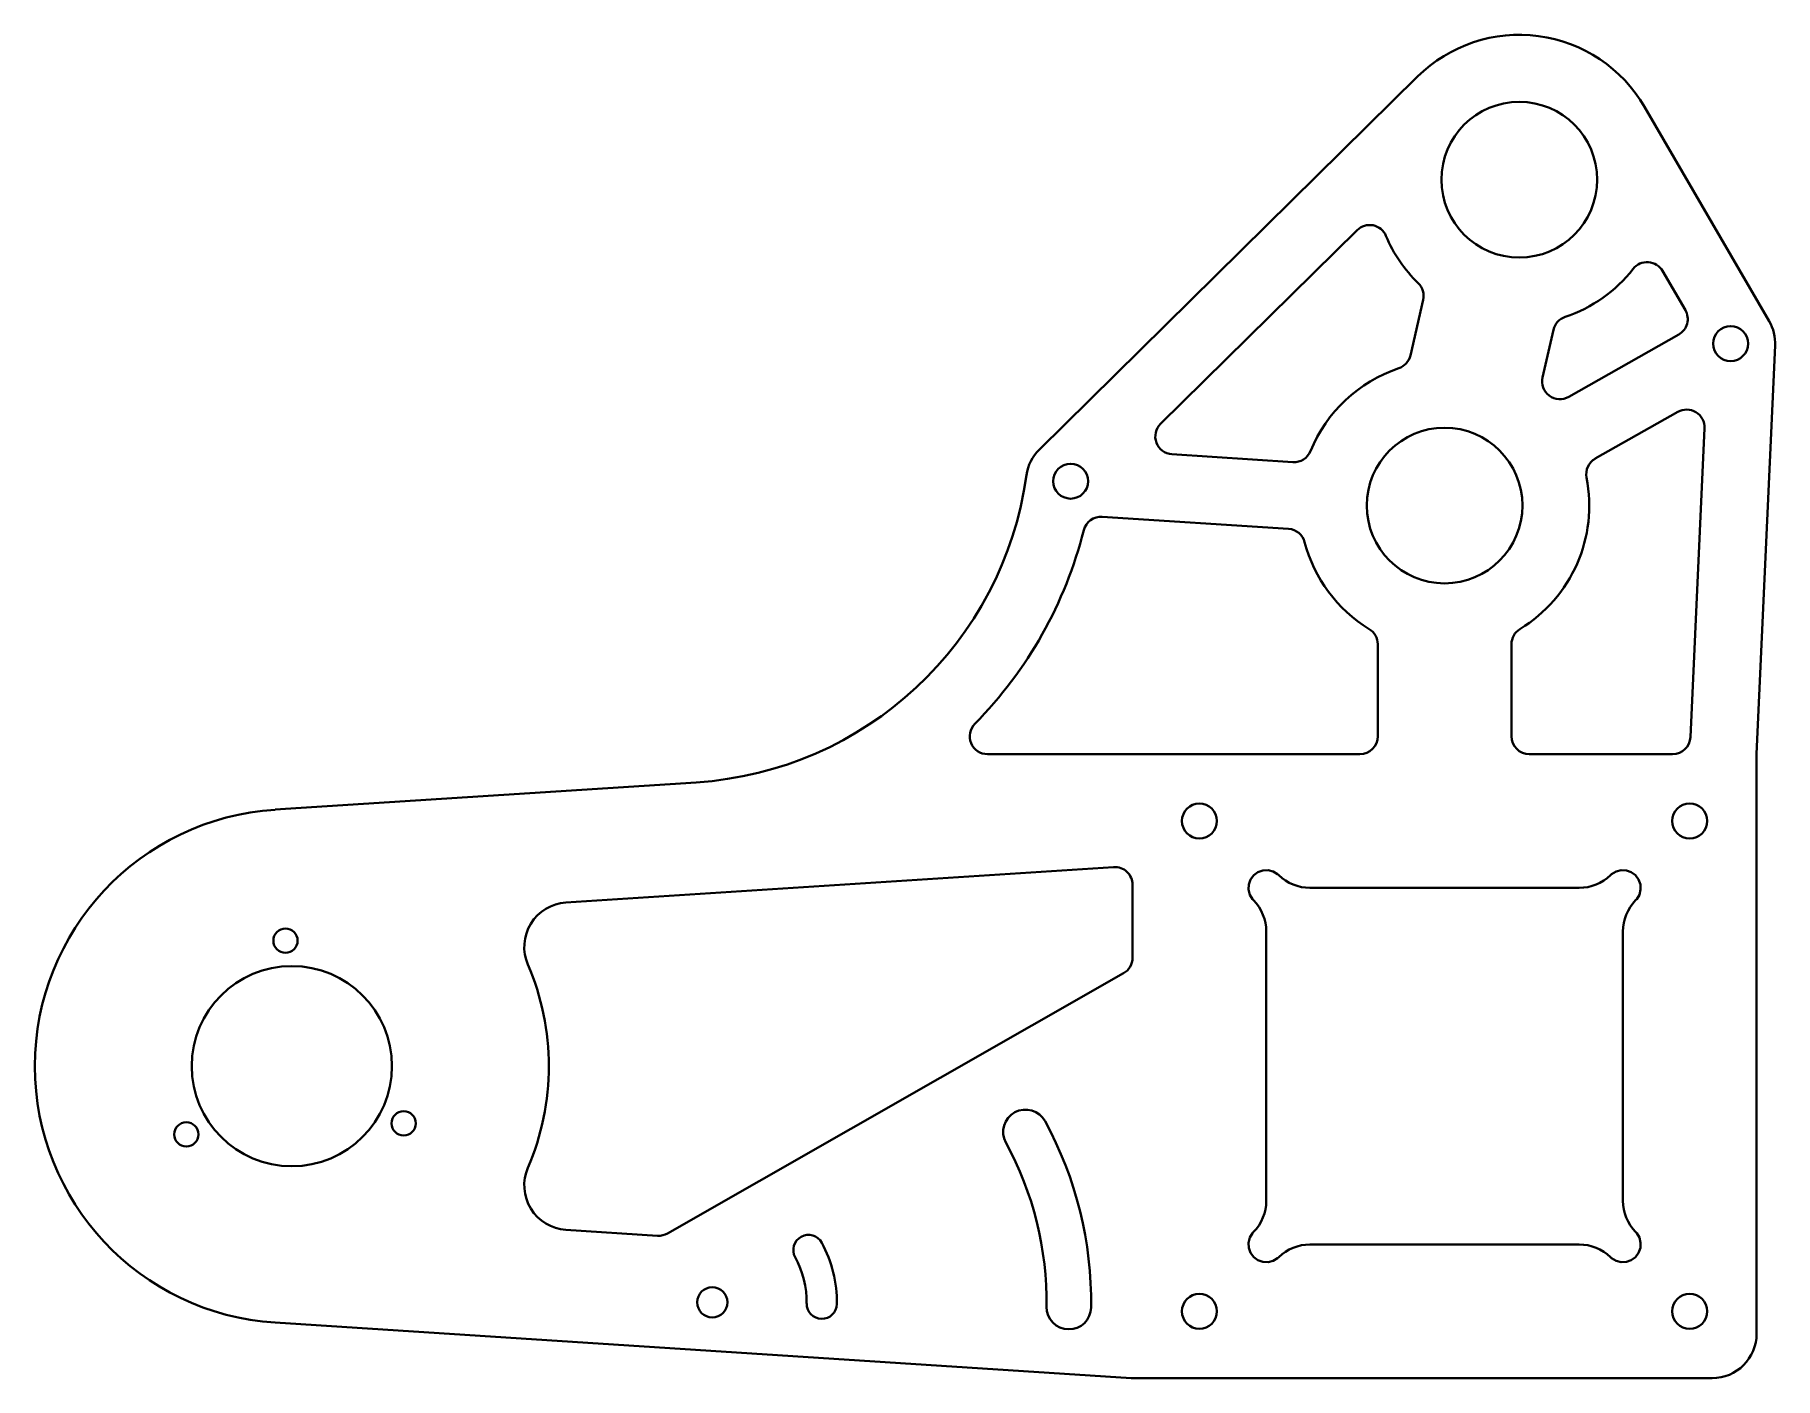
# Model space of a CAD drawing. Header units: inches. Extents: x -7.91 to 1.85, y -1.75 to 5.78.
import ezdxf

# ---------------------------------------------------------------- set-up
doc = ezdxf.new("R2010")
doc.units = ezdxf.units.IN
doc.header["$MEASUREMENT"] = 0
doc.layers.add('Visible', color=7, linetype='Continuous', lineweight=40)

msp = doc.modelspace()

# ---------------------------------------------------------------- linework, layer by layer
at = {"layer": 'Visible'}
for p, q in [((-2.273, 3.4586), (-0.1514, 5.5503)), ((1.1214, 5.3801), (1.8204, 4.178)), ((-1.5929, 3.6025), (-0.4911, 4.6888)), ((1.2228, 4.4596), (1.3504, 4.2403)), ((-0.1917, 3.9862), (-0.1203, 4.2972)), ((0.5496, 3.8631), (0.6107, 4.1296)), ((0.6963, 3.7538), (1.3132, 4.103)), ((1.854, 4.041), (1.7501, 1.7523)), ((0.8451, 3.4071), (1.3084, 3.6694)), ((1.3789, 1.8455), (1.4576, 3.5778)), ((-1.5292, 3.4315), (-0.851, 3.3874)), ((-1.9203, 3.0811), (-0.8753, 3.0131)), ((-0.375, 1.85), (-0.375, 2.3661)), ((0.375, 1.85), (0.375, 2.3661)), ((-2.5637, 1.75), (-0.475, 1.75)), ((0.475, 1.75), (1.2791, 1.75)), ((1.75, -1.5), (1.75, 1.7477)), ((-4.1972, 1.5915), (-6.5589, 1.4385)), ((-4.928, 0.9178), (-1.8565, 1.1168)), ((-1.75, 0.6078), (-1.75, 1.017)), ((-0.7551, 1), (0.7551, 1)), ((-1, 0.7551), (-1, -0.7551)), ((1, 0.7551), (1, -0.7551)), ((-4.3581, -0.9382), (-1.8004, 0.5209)), ((-4.928, -0.9178), (-4.4142, -0.9511)), ((-0.7551, -1), (0.7551, -1)), ((-1.7581, -1.7495), (-6.5589, -1.4385)), ((1.5, -1.75), (-1.7419, -1.75))]:
    msp.add_line(p, q, dxfattribs=at)
at = {"layer": 'Visible', "flags": 128}
for points in [[(-0.93, 1.0715), (-0.9365, 1.0774), (-0.9617, 1.0924), (-0.9902, 1.0996), (-1.0195, 1.0981), (-1.0472, 1.0883), (-1.0707, 1.0707), (-1.0883, 1.0472), (-1.0981, 1.0195), (-1.0996, 0.9902), (-1.0924, 0.9617), (-1.0774, 0.9365), (-1.0715, 0.93)], [(1.0715, 0.93), (1.0774, 0.9365), (1.0924, 0.9617), (1.0996, 0.9902), (1.0981, 1.0195), (1.0883, 1.0472), (1.0707, 1.0707), (1.0472, 1.0883), (1.0195, 1.0981), (0.9902, 1.0996), (0.9617, 1.0924), (0.9365, 1.0774), (0.93, 1.0715)], [(-1.0715, -0.93), (-1.0774, -0.9365), (-1.0924, -0.9617), (-1.0996, -0.9902), (-1.0981, -1.0195), (-1.0883, -1.0472), (-1.0707, -1.0707), (-1.0472, -1.0883), (-1.0195, -1.0981), (-0.9902, -1.0996), (-0.9617, -1.0924), (-0.9365, -1.0774), (-0.93, -1.0715)], [(0.93, -1.0715), (0.9365, -1.0774), (0.9617, -1.0924), (0.9902, -1.0996), (1.0195, -1.0981), (1.0472, -1.0883), (1.0707, -1.0707), (1.0883, -1.0472), (1.0981, -1.0195), (1.0996, -0.9902), (1.0924, -0.9617), (1.0774, -0.9365), (1.0715, -0.93)]]:
    msp.add_lwpolyline(points, dxfattribs=at)
at = {"layer": 'Visible'}
for centre, radius in [((0.419, 4.9717), 0.4365), ((1.6043, 4.0523), 0.098), ((0, 3.1441), 0.4365), ((-2.0975, 3.2806), 0.098), ((-1.375, 1.375), 0.098), ((1.375, 1.375), 0.098), ((-6.5014, 0.7036), 0.068), ((-6.4657, 0), 0.5615), ((-5.8386, -0.3209), 0.068), ((-7.0573, -0.3827), 0.068), ((-4.1075, -1.3245), 0.0848), ((-1.375, -1.375), 0.098), ((1.375, -1.375), 0.098)]:
    msp.add_circle(centre, radius, dxfattribs=at)
for centre, radius, start, end in [((0.419, 4.9717), 0.8125, 30.17544, 134.59304), ((-0.4209, 4.6176), 0.1, 22.86084, 134.59304), ((0.419, 4.9717), 0.8115, 202.86084, 225.67901), ((1.1364, 4.4093), 0.1, 30.17544, 141.90764), ((0.419, 4.9717), 0.8115, 288.49369, 321.90764), ((-0.2178, 4.3196), 0.1, 347.08635, 45.67901), ((0.7082, 4.1072), 0.1, 108.49369, 167.08635), ((1.2639, 4.19), 0.1, 299.51532, 30.17544), ((1.6043, 4.0523), 0.25, 357.40079, 30.17544), ((0, 3.1441), 0.8115, 108.49369, 157.89158), ((-0.2891, 4.0085), 0.1, 288.49369, 347.08635), ((0.6471, 3.8408), 0.1, 167.08635, 299.51532), ((1.3577, 3.5823), 0.1, 357.40079, 119.51532), ((-1.5227, 3.5313), 0.1, 134.59304, 266.2774), ((-2.0975, 3.2806), 0.25, 134.59304, 172.16483), ((-0.8445, 3.4871), 0.1, 266.2774, 337.89158), ((0.8944, 3.32), 0.1, 119.51532, 191.1295), ((-4.3265, 3.5873), 2, 273.70635, 352.16483), ((0, 3.1441), 0.8115, 301.40734, 11.1295), ((-1.9268, 2.9814), 0.1, 86.2774, 165.82852), ((-4.3265, 3.5873), 2.375, 315.41746, 345.82852), ((-0.8818, 2.9134), 0.1, 14.66321, 86.2774), ((0, 3.1441), 0.8115, 194.66321, 238.59266), ((-0.475, 2.3661), 0.1, 0, 58.59266), ((0.475, 2.3661), 0.1, 121.40734, 180), ((-2.5637, 1.85), 0.1, 135.41746, 270), ((-0.475, 1.85), 0.1, 270, 0), ((0.475, 1.85), 0.1, 180, 270), ((1.2791, 1.85), 0.1, 270, 357.40079), ((1.85, 1.7477), 0.1, 177.40079, 180), ((-6.4657, 0), 1.4415, 93.70635, 266.29365), ((-1.85, 1.017), 0.1, 0, 93.70635), ((-0.7551, 1.25), 0.25, 225.58469, 270), ((0.7551, 1.25), 0.25, 270, 314.41531), ((-4.9119, 0.6683), 0.25, 93.70635, 203.27341), ((-1.25, 0.7551), 0.25, 0, 44.41531), ((1.25, 0.7551), 0.25, 135.58469, 180), ((-1.85, 0.6078), 0.1, 299.70317, 0), ((-6.4657, 0), 1.4415, 336.72659, 23.27341), ((-2.3507, -0.3686), 0.125, 28.55002, 208.55002), ((-4.1075, -1.3245), 2.125, 359.23852, 28.55002), ((-4.1075, -1.3245), 1.875, 359.23852, 28.55002), ((-4.9119, -0.6683), 0.25, 156.72659, 266.29365), ((-1.25, -0.7551), 0.25, 315.58469, 0), ((1.25, -0.7551), 0.25, 180, 224.41531), ((-4.4077, -0.8513), 0.1, 266.29365, 299.70317), ((-3.568, -1.0309), 0.0848, 28.55002, 208.55002), ((-4.1075, -1.3245), 0.5294, 359.23852, 28.55002), ((-4.1075, -1.3245), 0.6989, 359.23852, 28.55002), ((-0.7551, -1.25), 0.25, 90, 134.41531), ((0.7551, -1.25), 0.25, 45.58469, 90), ((-3.4933, -1.3326), 0.0847, 179.23852, 359.23852), ((-2.1076, -1.351), 0.125, 179.23852, 359.23852), ((1.5, -1.5), 0.25, 270, 0), ((-1.7419, -1.5), 0.25, 266.29365, 270)]:
    msp.add_arc(centre, radius, start, end, dxfattribs=at)

doc.saveas('drawing.dxf')
